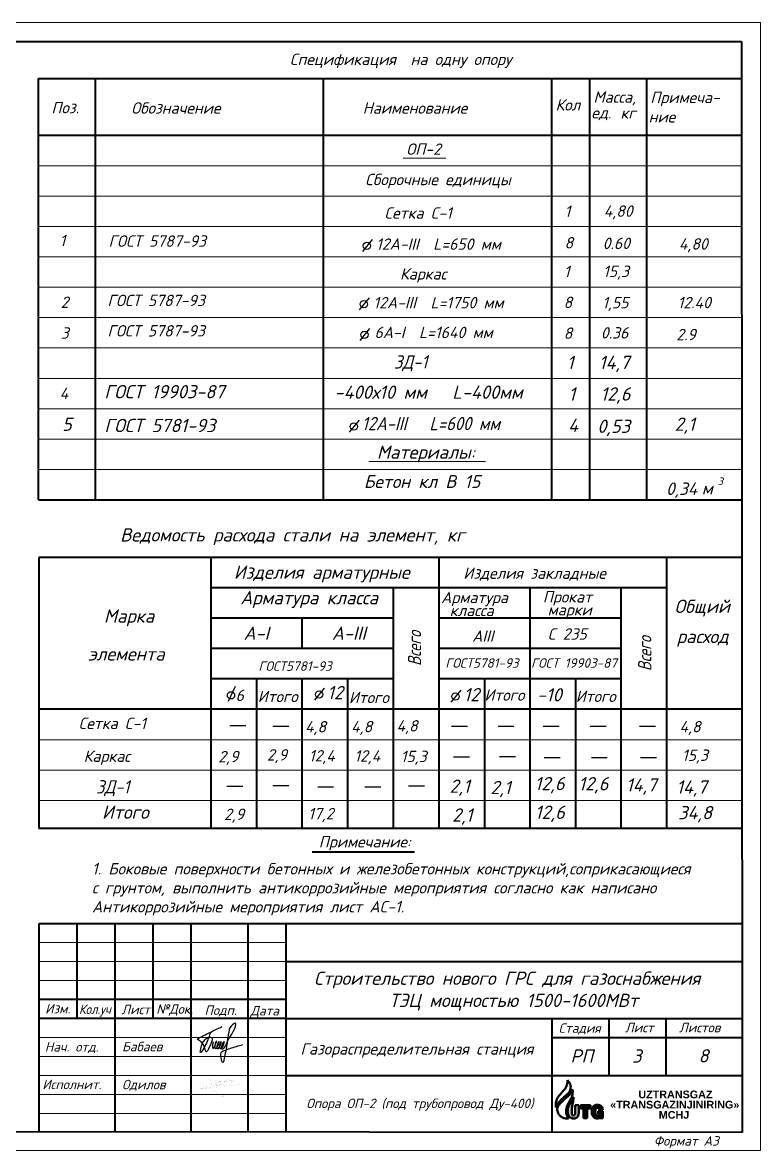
# Model space of a CAD drawing. Extents: x 108150 to 142535, y -18867 to -9422.
# Drawn here: x 136372.6 to 136566.8, y -16062.3 to -15765.3 of the extents above; entities that cross this region are included whole.
import ezdxf

# ---------------------------------------------------------------- set-up
doc = ezdxf.new("R2010")
doc.units = 0
doc.header["$MEASUREMENT"] = 0
doc.layers.add('12321', color=7, linetype='Continuous')
doc.layers.add('PDF2_Text', color=5, linetype='Continuous')
for name, color, linetype, lineweight in [('SNOVNOY', 3, 'Continuous', 70), ('Выносные', 8, 'Continuous', 15), ('надписи', 2, 'Continuous', 15), ('Основные', 4, 'Continuous', 40), ('РАЗМЕРЫ', 8, 'Continuous', 30), ('Рамки', 6, 'Continuous', 40), ('Слой1', 1, 'Continuous', 60), ('Текст', 2, 'Continuous', 15)]:
    doc.layers.add(name, color=color, linetype=linetype, lineweight=lineweight)
doc.styles.add('PDF Arial', font='arial.ttf')
doc.styles.add('ГОСТ', font='isocpeur.ttf', dxfattribs={"oblique": 15, "height": 2.5})
doc.styles.add('ГОСТ09', font='isocpeur.ttf', dxfattribs={"width": 0.9, "oblique": 15, "height": 3.5})
doc.styles.add('ГОСТ2.5', font='isocpeur.ttf', dxfattribs={"oblique": 15, "height": 2.5})
doc.styles.add('ГОСТ3', font='isocpeur.ttf', dxfattribs={"oblique": 15, "height": 3})
doc.styles.add('ГОСТ3.5', font='isocpeur.ttf', dxfattribs={"oblique": 15, "height": 3.5})

msp = doc.modelspace()

# ---------------------------------------------------------------- hatches: boundary and pattern name
at = {"layer": '12321', "lineweight": 50, "ltscale": 2}
h = msp.add_hatch(color=170, dxfattribs=at)
h.dxf.hatch_style = 1
edge = h.paths.add_edge_path()
edge.add_line((136518.9747, -16050.3769), (136518.0425, -16050.3769))
edge.add_line((136518.0425, -16050.3769), (136518.0425, -16052.5387))
edge.add_spline(control_points=[(136518.0425, -16052.5387), (136518.0299, -16052.647), (136518.0102, -16052.8165), (136517.8485, -16053.0235), (136517.641, -16053.0639), (136517.4303, -16053.0778), (136517.2782, -16052.9488), (136517.1878, -16052.7655), (136517.1501, -16052.5462), (136517.1543, -16052.1795), (136517.1374, -16051.7245), (136517.1766, -16051.2214), (136517.2357, -16050.7272), (136517.3586, -16050.2583), (136517.4261, -16049.6685), (136517.5863, -16049.024), (136517.577, -16048.5165), (136517.572, -16048.2462)], knot_values=[0, 0, 0, 0, 0.32175029, 0.50372886, 0.7413174, 0.93122956, 1.11213119, 1.29654799, 1.53988838, 1.77020295, 2.39711599, 2.90378622, 3.28253457, 3.88886889, 4.35336348, 5.06194669, 5.86905617, 5.86905617, 5.86905617, 5.86905617], degree=3, periodic=0)
edge.add_spline(control_points=[(136517.572, -16048.2462), (136517.5625, -16048.2669), (136517.462, -16048.4853), (136517.2223, -16048.9809), (136516.8272, -16049.6994), (136516.435, -16050.4545), (136516.0962, -16051.2044), (136516.0838, -16051.729), (136516.0775, -16051.9977)], knot_values=[0, 0, 0, 0, 0.06833028, 0.72117683, 1.65163806, 2.52459263, 3.28438922, 4.0823675, 4.0823675, 4.0823675, 4.0823675], degree=3, periodic=0)
edge.add_spline(control_points=[(136516.0775, -16051.9977), (136516.0811, -16052.0705), (136516.095, -16052.3481), (136516.1499, -16052.8279), (136516.4096, -16053.4166), (136516.9838, -16053.7898), (136517.6415, -16053.9215), (136518.2888, -16053.7995), (136518.7675, -16053.4168), (136518.9455, -16052.9386), (136518.9668, -16052.6404), (136518.9747, -16052.5302)], knot_values=[0, 0, 0, 0, 0.2184505, 0.83381126, 1.44661398, 2.07318585, 2.80467327, 3.4162574, 3.99187545, 4.55748986, 4.88904194, 4.88904194, 4.88904194, 4.88904194], degree=3, periodic=0)
edge.add_line((136518.9747, -16052.5302), (136518.9747, -16050.3769))
h = msp.add_hatch(color=170, dxfattribs=at)
h.dxf.hatch_style = 1
h.paths.add_polyline_path([(136521.2282, -16051.2786), (136522.0989, -16051.2786), (136522.0989, -16050.3769), (136519.4607, -16050.3769), (136519.4607, -16051.2786), (136520.2795, -16051.2786), (136520.2795, -16053.7741), (136521.2282, -16053.7741)])
h = msp.add_hatch(color=170, dxfattribs=at)
h.dxf.hatch_style = 1
edge = h.paths.add_edge_path()
edge.add_spline(control_points=[(136525.3066, -16051.5604), (136525.3027, -16051.4766), (136525.2946, -16051.302), (136525.217, -16051.0383), (136525.0793, -16050.7937), (136524.9133, -16050.634), (136524.7527, -16050.5205), (136524.6104, -16050.4271), (136524.4129, -16050.3724), (136524.1953, -16050.3139), (136523.8942, -16050.3157), (136523.5158, -16050.2989), (136523.0696, -16050.4591), (136522.7348, -16050.8484), (136522.5207, -16051.2953), (136522.4096, -16051.8804), (136522.391, -16052.4198), (136522.5136, -16052.9074), (136522.7162, -16053.2367), (136522.9547, -16053.6081), (136523.3176, -16053.7966), (136523.631, -16053.8851), (136523.8616, -16053.9126), (136524.0934, -16053.8963), (136524.3039, -16053.8137), (136524.4779, -16053.6997), (136524.5968, -16053.6222), (136524.6454, -16053.5905)], knot_values=[0, 0, 0, 0, 0.25111067, 0.5227896, 0.81665353, 1.0828984, 1.20521301, 1.40771753, 1.58789185, 1.81639069, 2.08087123, 2.48608788, 2.94981708, 3.44112246, 3.985778, 4.42046793, 5.22027539, 5.58514014, 5.90745935, 6.37746939, 6.88525477, 7.08490717, 7.35582828, 7.57743803, 7.77434882, 8.02634128, 8.20040993, 8.20040993, 8.20040993, 8.20040993], degree=3, periodic=0)
edge.add_line((136524.6454, -16053.5905), (136524.6454, -16053.7673))
edge.add_line((136524.6454, -16053.7673), (136525.3527, -16053.7673))
edge.add_line((136525.3527, -16053.7673), (136525.3527, -16051.9652))
edge.add_line((136525.3527, -16051.9652), (136524.0793, -16051.9652))
edge.add_line((136524.0793, -16051.9652), (136524.0793, -16052.6181))
edge.add_line((136524.0793, -16052.6181), (136524.4742, -16052.6181))
edge.add_spline(control_points=[(136524.4742, -16052.6181), (136524.4785, -16052.681), (136524.4869, -16052.8064), (136524.3833, -16052.9665), (136524.2092, -16053.0782), (136523.9968, -16053.0711), (136523.7499, -16053.0775), (136523.5151, -16052.9274), (136523.3945, -16052.6435), (136523.3465, -16052.3241), (136523.3598, -16051.9759), (136523.3596, -16051.6697), (136523.4025, -16051.4088), (136523.5255, -16051.2113), (136523.754, -16051.0885), (136524.0167, -16051.0831), (136524.2549, -16051.1895), (136524.4151, -16051.3614), (136524.4182, -16051.5054), (136524.4195, -16051.5604)], knot_values=[0, 0, 0, 0, 0.18476977, 0.36821541, 0.54027769, 0.78268383, 0.98616211, 1.27703997, 1.54700192, 1.88874392, 2.2406241, 2.58982635, 2.80813824, 3.0254609, 3.2613069, 3.55693344, 3.77661183, 4.03780399, 4.19947695, 4.19947695, 4.19947695, 4.19947695], degree=3, periodic=0)
edge.add_line((136524.4195, -16051.5604), (136525.3066, -16051.5604))

# ---------------------------------------------------------------- linework, layer by layer
at = {"color": 2, "lineweight": 40}
msp.add_line((136448.8059, -15983.6297), (136475.7305, -15983.6297), dxfattribs=at)
at = {"lineweight": 25, "const_width": 0.00781}
msp.add_lwpolyline([(136422.0706, -16043.8736), (136421.9353, -16043.7114), (136421.8272, -16043.6815), (136421.7305, -16043.6547), (136421.5397, -16043.6602), (136421.3055, -16043.6669), (136421.1875, -16043.6703), (136420.8582, -16043.7613), (136420.6612, -16043.8624), (136420.3835, -16044.0049), (136420.3631, -16044.187), (136420.3474, -16044.3266), (136420.379, -16044.4903), (136420.5015, -16044.6127), (136420.6559, -16044.767), (136420.9168, -16044.9), (136421.1457, -16045.182), (136421.4066, -16045.4055), (136421.5254, -16045.5073), (136421.5078, -16045.6397), (136421.4332, -16045.7142), (136421.3534, -16045.7195), (136421.1404, -16045.8046), (136420.8955, -16045.8525), (136420.6762, -16045.8954), (136420.4269, -16045.9749), (136420.1235, -16046.0228), (136419.794, -16046.0748), (136419.4473, -16046.06), (136419.2185, -16046.0503), (136419.2769, -16045.9696), (136419.804, -16045.7674), (136420.3068, -16045.5745), (136420.6452, -16045.48), (136421.0551, -16045.3656), (136421.3587, -16045.2459), (136421.6687, -16045.1236), (136421.8965, -16045.0437), (136422.0224, -16044.9995), (136422.1733, -16044.8787), (136422.2851, -16044.8415), (136422.381, -16044.7617), (136422.4289, -16044.6712), (136422.4967, -16044.5431), (136422.4434, -16044.5149), (136422.4129, -16044.5648), (136422.3682, -16044.638), (136422.3229, -16044.712), (136422.2662, -16044.8048), (136422.1733, -16044.8787), (136422.1414, -16045.0064), (136422.0722, -16045.1075), (136421.9922, -16045.2243), (136421.9603, -16045.3576), (136421.9657, -16045.4854), (136422.0061, -16045.5404), (136422.0462, -16045.5604), (136422.1464, -16045.5771), (136422.252, -16045.5947), (136422.3435, -16045.5805), (136422.4308, -16045.5669), (136422.5439, -16045.5237), (136422.6129, -16045.4974), (136422.6937, -16045.4666), (136422.908, -16045.3334), (136423.0516, -16045.27), (136423.1285, -16045.2132), (136423.2058, -16045.1561), (136423.2713, -16045.1077), (136423.3282, -16045.0657), (136423.4258, -16044.9695), (136423.5082, -16044.8882), (136423.6128, -16044.8193), (136423.6997, -16044.6524), (136423.7299, -16044.5942), (136423.7085, -16044.5778), (136423.6769, -16044.5738), (136423.6337, -16044.5684), (136423.5638, -16044.5817), (136423.506, -16044.6014), (136423.4147, -16044.6325), (136423.2805, -16044.6783), (136423.2285, -16044.7223), (136423.1536, -16044.767), (136423.08, -16044.8288), (136423.0181, -16044.8807), (136422.9327, -16044.9523), (136422.8998, -16045.043), (136422.8378, -16045.1516), (136422.8109, -16045.2625), (136422.8143, -16045.3431), (136422.8748, -16045.4271), (136422.9668, -16045.4382), (136423.1355, -16045.4234), (136423.2452, -16045.4002), (136423.3727, -16045.3733), (136423.5363, -16045.3012), (136423.6546, -16045.249), (136423.7475, -16045.208), (136424.098, -16045.0164), (136424.4318, -16044.8031), (136424.5422, -16044.6991), (136424.7192, -16044.5262), (136424.8429, -16044.4053), (136424.9611, -16044.2573), (136424.9475, -16044.2132), (136424.9, -16044.1962), (136424.8185, -16044.1962), (136424.7506, -16044.2165), (136424.5853, -16044.2661), (136424.4383, -16044.3455), (136424.2834, -16044.4291), (136424.1736, -16044.5151), (136424.0254, -16044.6311), (136423.8918, -16044.7865), (136423.7798, -16044.9867), (136423.7677, -16045.0653), (136423.7634, -16045.0935), (136423.789, -16045.1441), (136423.8217, -16045.1674), (136423.8637, -16045.1975), (136423.985, -16045.1867), (136424.121, -16045.1745), (136424.5217, -16045.093), (136424.9136, -16044.9525), (136425.3438, -16044.7652), (136426.1394, -16044.2573), (136426.6769, -16043.8727), (136426.7497, -16043.7934), (136426.8033, -16043.6692), (136426.8055, -16043.5835), (136426.769, -16043.5535), (136426.7154, -16043.5428), (136426.6426, -16043.5578), (136426.5268, -16043.5942), (136426.4153, -16043.6477), (136425.7122, -16044.1598), (136425.2771, -16044.5904), (136425.1925, -16044.7235), (136425.1736, -16044.7882), (136425.1656, -16044.8428), (136425.1496, -16044.9524), (136425.1602, -16045.0552), (136425.1966, -16045.1024), (136425.3113, -16045.1469), (136425.4381, -16045.1617), (136425.6821, -16045.1536), (136425.917, -16045.117), (136426.1275, -16045.0586), (136426.2657, -16045.0203), (136426.7288, -16044.7992), (136426.9927, -16044.6049), (136427.2809, -16044.3134), (136427.4232, -16044.0392), (136427.5066, -16043.7721), (136427.5031, -16043.5465), (136427.4614, -16043.4077), (136427.3933, -16043.3009), (136427.3083, -16043.2683), (136427.1686, -16043.2146), (136426.9772, -16043.2008), (136426.8073, -16043.2334), (136426.67, -16043.2726), (136426.6178, -16043.3183), (136426.5241, -16043.3684), (136426.4479, -16043.4359), (136426.3612, -16043.5126), (136426.3324, -16043.5709), (136426.3134, -16043.6093), (136426.3368, -16043.6667), (136426.3956, -16043.695), (136426.4588, -16043.7254), (136426.4947, -16043.7427), (136426.7005, -16043.8191), (136426.8857, -16043.8626), (136427.121, -16043.8735), (136427.4128, -16043.887), (136427.7309, -16043.8626), (136427.9198, -16043.8481), (136428.2123, -16043.7951), (136428.5877, -16043.7147), (136428.8524, -16043.6312), (136428.9535, -16043.565), (136429.0633, -16043.4931), (136429.0928, -16043.3805), (136429.0475, -16043.2761), (136428.9569, -16043.189), (136428.8524, -16043.1507), (136428.7758, -16043.0637), (136428.7377, -16043.0383), (136428.7007, -16043.0479), (136428.6513, -16043.0712), (136428.5937, -16043.1178), (136428.5334, -16043.1795), (136428.4961, -16043.2176), (136428.4487, -16043.2661), (136428.2211, -16043.497), (136428.1124, -16043.6371), (136428.0131, -16043.7651), (136427.8777, -16043.9397), (136427.6549, -16044.2271), (136427.0151, -16045.1192), (136426.5552, -16045.8078), (136426.2362, -16046.4), (136425.9344, -16046.9973), (136425.6214, -16047.6167), (136425.2698, -16048.3125), (136425.2345, -16048.348), (136425.2054, -16048.3895), (136425.1667, -16048.4034), (136425.1265, -16048.4006), (136425.1016, -16048.337), (136425.0532, -16048.2456), (136424.9986, -16048.1429), (136424.9216, -16048.0284), (136424.7347, -16047.7959), (136423.9307, -16047.1021), (136423.0829, -16046.5974), (136422.0744, -16046.1432), (136421.3315, -16045.9366), (136420.9693, -16045.8656), (136420.117, -16045.926), (136419.7258, -16045.9537), (136419.4984, -16045.9698), (136419.5417, -16045.9118), (136419.7832, -16045.9047), (136421.7825, -16045.8159), (136422.9189, -16045.7663), (136424.7916, -16045.635), (136425.9007, -16045.5252), (136426.4457, -16045.4713), (136427.4734, -16045.3216), (136428.8224, -16045.0708), (136429.3443, -16044.9422), (136429.6838, -16044.8493), (136429.8804, -16044.76), (136429.9603, -16044.6788), (136429.973, -16044.6183), (136429.9645, -16044.5649), (136429.9364, -16044.5199), (136429.8787, -16044.4707), (136429.7901, -16044.4327), (136429.6438, -16044.4032), (136429.5177, -16044.3778), (136427.9308, -16044.1618), (136426.7285, -16044.0788), (136425.2961, -16044.0355), (136424.162, -16044.0642), (136423.1691, -16044.1541), (136422.5252, -16044.2476), (136421.8116, -16044.3989), (136421.5415, -16044.4561), (136421.344, -16044.5463), (136421.1428, -16044.6653), (136421.0993, -16044.7186), (136421.0771, -16044.7692), (136421.0655, -16044.8287), (136421.0513, -16044.9019), (136421.0584, -16044.9397), (136421.0657, -16044.9783), (136421.1585, -16045.1234), (136421.2539, -16045.1893), (136421.3811, -16045.2165), (136421.6627, -16045.2574), (136421.8059, -16045.2528), (136422.2375, -16045.2391), (136422.5146, -16045.2029), (136424.3896, -16044.9531)], dxfattribs=at)
at = {"layer": '12321', "color": 170, "lineweight": 50, "ltscale": 2}
for p, q in [((136518.0425, -16050.3769), (136518.9747, -16050.3769)), ((136518.0425, -16050.3769), (136518.0425, -16052.5387)), ((136518.9747, -16050.3769), (136518.9747, -16052.5302)), ((136519.4607, -16050.3769), (136522.0989, -16050.3769)), ((136519.4607, -16050.3769), (136519.4607, -16051.2786)), ((136520.2795, -16051.2786), (136519.4607, -16051.2786)), ((136520.2795, -16053.7741), (136520.2795, -16051.2786)), ((136522.0989, -16051.2786), (136521.2282, -16051.2786)), ((136521.2282, -16051.2786), (136521.2282, -16053.7741)), ((136522.0989, -16050.3769), (136522.0989, -16051.2786)), ((136524.0793, -16051.9652), (136525.3527, -16051.9652)), ((136524.0793, -16051.9652), (136524.0793, -16052.6181)), ((136524.0793, -16052.6181), (136524.4742, -16052.6181)), ((136525.3066, -16051.5604), (136524.4195, -16051.5604)), ((136525.3527, -16051.9652), (136525.3527, -16053.7673)), ((136521.2282, -16053.7741), (136520.2795, -16053.7741)), ((136524.6454, -16053.7673), (136524.6454, -16053.5905)), ((136525.3527, -16053.7673), (136524.6454, -16053.7673))]:
    msp.add_line(p, q, dxfattribs=at)
at = {"layer": '12321', "color": 150, "lineweight": 50, "ltscale": 2}
for points in [[(136513.0015, -16051.0225), (136512.9373, -16050.287), (136513.056, -16049.4498), (136513.2011, -16048.8367), (136513.6628, -16048.1116), (136514.4811, -16047.1009), (136515.0353, -16046.4607), (136515.3782, -16046.0322), (136515.6091, -16045.6895), (136515.8964, -16045.0542), (136515.9747, -16044.7493), (136516.0318, -16044.3084), (136516.0366, -16043.9739), (136516.0231, -16043.7946)], [(136513.0015, -16051.0225), (136513.1667, -16050.4074), (136513.4765, -16049.9203), (136514.0052, -16049.3093), (136514.8267, -16048.5145), (136515.3749, -16048.026), (136515.9562, -16047.5176), (136516.4643, -16046.9285), (136516.7293, -16046.3546), (136516.8432, -16045.9782), (136516.865, -16045.2197), (136516.6831, -16044.6722), (136516.41, -16044.2135), (136516.1559, -16043.9502), (136516.0231, -16043.7946)]]:
    msp.add_spline(points, degree=3, dxfattribs=at)
at = {"layer": '12321', "color": 82, "lineweight": 50, "ltscale": 2, "true_color": 0x41c20a}
for points in [[(136516.3079, -16053.8636), (136515.4701, -16053.8668), (136514.7294, -16053.6311), (136514.1428, -16053.2304), (136513.675, -16052.639), (136513.5797, -16052.4614), (136513.3813, -16051.8786), (136513.357, -16051.2917), (136513.4809, -16050.8375), (136513.9626, -16050.077), (136514.6774, -16049.3786), (136515.607, -16048.5187), (136516.4041, -16047.8324), (136516.7384, -16047.4458), (136517.1241, -16046.8449), (136517.2318, -16046.5314), (136517.2939, -16046.2404)], [(136516.3079, -16053.8636), (136515.8384, -16053.0766), (136515.6928, -16052.4618), (136515.7257, -16051.5161), (136515.8843, -16050.7821), (136516.0965, -16050.1804), (136516.625, -16049.2468), (136516.9101, -16048.7112), (136517.2194, -16048.0559), (136517.3181, -16047.6813), (136517.3771, -16047.2231), (136517.4005, -16046.8278), (136517.3736, -16046.5094), (136517.2939, -16046.2404)]]:
    msp.add_spline(points, degree=3, dxfattribs=at)
at = {"layer": '12321', "color": 170, "lineweight": 50, "ltscale": 2}
for points in [[(136516.0775, -16051.9977), (136516.1503, -16051.2031), (136516.424, -16050.4943), (136516.8217, -16049.7172), (136517.2584, -16048.8956), (136517.5434, -16048.3082), (136517.572, -16048.2462)], [(136518.0425, -16052.5387), (136517.9679, -16052.8517), (136517.851, -16052.9912), (136517.624, -16053.0613), (136517.4342, -16053.0532), (136517.2904, -16052.9435), (136517.2038, -16052.7807), (136517.157, -16052.5419), (136517.1518, -16052.3116), (136517.1492, -16051.6847), (136517.1839, -16051.1792), (136517.2332, -16050.8037), (136517.3545, -16050.2096), (136517.4247, -16049.7505), (136517.5495, -16049.053), (136517.572, -16048.2462)], [(136518.9747, -16052.5302), (136518.9392, -16052.8598), (136518.726, -16053.3838), (136518.2807, -16053.7485), (136517.6829, -16053.8776), (136516.9655, -16053.7345), (136516.4535, -16053.3734), (136516.1814, -16052.8243), (136516.0896, -16052.2158), (136516.0775, -16051.9977)], [(136525.3066, -16051.5604), (136525.2853, -16051.3102), (136525.2099, -16051.0492), (136525.0627, -16050.7948), (136524.8731, -16050.608), (136524.774, -16050.5362), (136524.5997, -16050.4332), (136524.4285, -16050.3769), (136524.2057, -16050.3264), (136523.9415, -16050.3136), (136523.5364, -16050.3248), (136523.1023, -16050.4878), (136522.7648, -16050.8449), (136522.5299, -16051.3362), (136522.4402, -16051.7616), (136522.4376, -16052.5614), (136522.535, -16052.913), (136522.6914, -16053.1948), (136522.976, -16053.5689), (136523.417, -16053.8205), (136523.6093, -16053.8744), (136523.8785, -16053.9051), (136524.0991, -16053.884), (136524.2836, -16053.8153), (136524.4996, -16053.6856), (136524.6454, -16053.5905)], [(136524.4195, -16051.5604), (136524.4009, -16051.3998), (136524.2364, -16051.1969), (136524.036, -16051.107), (136523.7404, -16051.1147), (136523.5348, -16051.2303), (136523.4166, -16051.4126), (136523.3714, -16051.6262), (136523.3575, -16051.9751), (136523.3575, -16052.327), (136523.4141, -16052.6641), (136523.5348, -16052.9055), (136523.7815, -16053.0596), (136523.9846, -16053.0734), (136524.2259, -16053.0509), (136524.3717, -16052.9595), (136524.467, -16052.8028), (136524.4742, -16052.6181)]]:
    msp.add_spline(points, degree=3, dxfattribs=at)
at = {"layer": 'Выносные'}
for p, q in [((136146.8029, -15765.2957), (136566.8029, -15765.2957)), ((136566.8029, -15765.2957), (136566.8029, -16062.2957)), ((136376.8089, -15802.9892), (136561.8089, -15802.9892)), ((136376.8089, -15810.9892), (136561.8089, -15810.9892)), ((136376.8089, -15818.9892), (136561.8089, -15818.9892)), ((136376.8089, -15826.9892), (136561.8089, -15826.9892)), ((136376.8089, -15834.9892), (136561.8089, -15834.9892)), ((136376.8089, -15842.9892), (136561.8089, -15842.9892)), ((136376.8089, -15850.9892), (136561.8089, -15850.9892)), ((136376.8089, -15858.9892), (136561.8089, -15858.9892)), ((136376.8089, -15858.9892), (136561.8089, -15858.9892)), ((136376.8089, -15866.9892), (136561.8089, -15866.9892)), ((136376.8089, -15874.9892), (136561.8089, -15874.9892)), ((136376.8089, -15874.9892), (136561.8089, -15874.9892)), ((136376.8089, -15882.9892), (136561.8089, -15882.9892)), ((136376.9511, -15954.1337), (136561.9511, -15954.1337)), ((136376.9511, -15962.1337), (136561.9511, -15962.1337)), ((136376.9511, -15970.1337), (136561.9511, -15970.1337)), ((136442.0028, -16007.536), (136377.0028, -16007.536)), ((136442.0028, -16012.536), (136377.0028, -16012.536)), ((136442.0028, -16012.536), (136441.9814, -16012.536)), ((136442.0028, -16012.536), (136441.9814, -16012.536)), ((136442.0028, -16017.536), (136377.0028, -16017.536)), ((136442.0028, -16017.536), (136377.0028, -16017.536)), ((136442.0028, -16032.536), (136377.0028, -16032.536)), ((136442.0028, -16037.536), (136377.0028, -16037.536)), ((136442.0028, -16042.536), (136377.0028, -16042.536)), ((136442.0028, -16047.536), (136377.0028, -16047.536)), ((136442.0028, -16052.536), (136377.0028, -16052.536)), ((136146.8029, -16062.2957), (136566.8029, -16062.2957))]:
    msp.add_line(p, q, dxfattribs=at)
at = {"layer": 'надписи', "color": 2, "lineweight": 30}
msp.add_line((136428.5653, -15940.1398), (136426.7069, -15944.1106), dxfattribs=at)
at = {"layer": 'Основные'}
for p, q in [((136166.8029, -15770.2957), (136561.8029, -15770.2957)), ((136561.8029, -15770.2957), (136561.9814, -16057.5397)), ((136376.8089, -15779.9892), (136561.8089, -15779.9892)), ((136376.8089, -15890.9892), (136376.8089, -15779.9892)), ((136391.8089, -15890.9892), (136391.8089, -15779.9892)), ((136451.8089, -15890.9892), (136451.8089, -15779.9892)), ((136511.8089, -15779.9892), (136511.8089, -15890.9892)), ((136521.8089, -15779.9892), (136521.8089, -15890.9892)), ((136536.8089, -15779.9892), (136536.8089, -15890.9892)), ((136376.8089, -15794.9892), (136561.8089, -15794.9892)), ((136376.8089, -15890.9892), (136561.8089, -15890.9892)), ((136376.9511, -15906.1337), (136376.9511, -15977.5405)), ((136470.161, -15914.1337), (136422.161, -15914.1337)), ((136470.161, -15922.1337), (136422.161, -15922.1337)), ((136470.161, -15930.1337), (136422.161, -15930.1337)), ((136470.161, -15938.1337), (136422.161, -15938.1337)), ((136478.1967, -15946.1337), (136376.9511, -15946.1337)), ((136561.6661, -15977.5405), (136376.9511, -15977.5405)), ((136376.9814, -16002.5397), (136561.9814, -16002.5397)), ((136376.9814, -16057.5397), (136376.9814, -16002.5397)), ((136387.0028, -16027.536), (136387.0028, -16002.5397)), ((136396.9814, -16057.5397), (136396.9814, -16002.5397)), ((136407.0028, -16027.536), (136407.0028, -16002.5397)), ((136416.9814, -16057.5397), (136416.9814, -16002.5397)), ((136431.9814, -16057.5397), (136431.9814, -16002.5397)), ((136441.9814, -16057.5397), (136441.9814, -16002.5397)), ((136561.9814, -16002.5397), (136561.9814, -16057.5397)), ((136441.9814, -16012.5397), (136561.9814, -16012.5397)), ((136442.0028, -16022.536), (136377.0028, -16022.536)), ((136442.0028, -16027.536), (136377.0028, -16027.536)), ((136441.9814, -16027.5397), (136561.9814, -16027.5397)), ((136511.9814, -16057.5397), (136511.9814, -16027.5397)), ((136526.9814, -16042.5397), (136526.9814, -16027.5397)), ((136541.9814, -16042.5397), (136541.9814, -16027.5397)), ((136511.9686, -16032.5397), (136561.9686, -16032.5397)), ((136441.9814, -16042.5397), (136561.9814, -16042.5397)), ((136561.9814, -16057.5397), (136166.8029, -16057.2957))]:
    msp.add_line(p, q, dxfattribs=at)
at = {"layer": 'Основные', "color": 4}
for p, q in [((136446.161, -15922.1337), (136446.161, -15930.1337)), ((136446.161, -15938.1337), (136446.161, -15977.5405))]:
    msp.add_line(p, q, dxfattribs=at)
at = {"layer": 'РАЗМЕРЫ', "color": 2}
for p, q in [((136462.155, -15825.5567), (136464.7201, -15822.4045)), ((136461.3364, -15840.9416), (136463.9015, -15837.7895)), ((136461.4859, -15849.0104), (136464.051, -15845.8583)), ((136458.7048, -15873.1524), (136461.2699, -15870.0002)), ((136449.5621, -15943.7057), (136452.1272, -15940.5536)), ((136485.4501, -15944.2574), (136488.0152, -15941.1053))]:
    msp.add_line(p, q, dxfattribs=at)
at = {"layer": 'РАЗМЕРЫ', "color": 2, "lineweight": 30}
for p, q in [((136427.2041, -15950.4296), (136431.3998, -15950.4296)), ((136438.4776, -15950.6053), (136442.6732, -15950.6053)), ((136485.5502, -15950.5815), (136489.7459, -15950.5815)), ((136497.7473, -15950.5815), (136501.9429, -15950.5815)), ((136509.628, -15950.5815), (136513.8237, -15950.5815)), ((136522.0215, -15950.5815), (136526.2171, -15950.5815)), ((136534.9868, -15950.5815), (136539.1824, -15950.5815)), ((136486.0309, -15958.6709), (136490.2266, -15958.6709)), ((136498.1349, -15958.5244), (136502.3306, -15958.5244)), ((136509.9231, -15958.8178), (136514.1187, -15958.8178)), ((136522.3165, -15958.8178), (136526.5122, -15958.8178)), ((136535.2818, -15958.8178), (136539.4775, -15958.8178)), ((136426.4028, -15966.3789), (136430.5985, -15966.3789)), ((136438.5068, -15966.2324), (136442.7025, -15966.2324)), ((136450.295, -15966.5259), (136454.4906, -15966.5259)), ((136462.6884, -15966.5259), (136466.8841, -15966.5259)), ((136474.2067, -15966.3041), (136478.4024, -15966.3041))]:
    msp.add_line(p, q, dxfattribs=at)
at = {"layer": 'РАЗМЕРЫ', "color": 2}
for centre in [(136463.2556, -15824.0795), (136462.437, -15839.4644), (136462.5865, -15847.5332), (136459.8054, -15871.6752), (136427.4813, -15942.4559), (136450.6627, -15942.2285), (136486.5507, -15942.7802)]:
    msp.add_circle(centre, 0.9593, dxfattribs=at)
at = {"layer": 'Рамки', "color": 4}
for p, q in [((136561.8873, -15906.1337), (136376.9511, -15906.1337)), ((136422.161, -15906.1337), (136422.161, -15977.5405)), ((136482.161, -15906.1337), (136482.161, -15977.5405)), ((136542.161, -15977.5405), (136542.161, -15906.1337)), ((136542.161, -15914.1337), (136470.161, -15914.1337)), ((136470.161, -15914.1337), (136470.161, -15977.5405)), ((136506.161, -15914.1337), (136506.161, -15977.5405)), ((136530.161, -15977.5405), (136530.161, -15914.1337)), ((136530.161, -15922.1337), (136482.161, -15922.1337)), ((136530.161, -15930.1337), (136482.161, -15930.1337)), ((136434.161, -15938.1337), (136434.161, -15977.5405)), ((136458.161, -15938.1337), (136458.161, -15977.5405)), ((136530.161, -15938.1337), (136482.161, -15938.1337)), ((136494.161, -15938.1337), (136494.161, -15977.5405)), ((136518.161, -15938.1337), (136518.161, -15977.5405)), ((136561.9947, -15946.1337), (136470.161, -15946.1337))]:
    msp.add_line(p, q, dxfattribs=at)
at = {"layer": 'Слой1', "color": 5, "lineweight": 30, "ltscale": 2}
for points in [[(136422.8324, -16033.7237), (136422.5781, -16034.6681), (136422.695, -16035.443), (136423.3225, -16034.5591), (136423.6684, -16033.5784), (136423.5104, -16033.7346), (136423.2832, -16034.3755), (136423.2171, -16035.2406), (136423.2864, -16035.4062), (136423.4761, -16035.4337), (136423.9864, -16034.8612), (136424.2826, -16034.0021), (136424.2892, -16033.5922), (136424.2181, -16033.6615), (136423.9917, -16034.1345), (136423.7943, -16034.7194), (136423.8873, -16035.4651), (136424.0794, -16035.4935), (136424.4455, -16035.1327), (136424.6925, -16034.6145), (136424.8742, -16033.9593), (136424.8376, -16033.5855), (136424.6955, -16033.8028), (136424.5584, -16034.1669), (136424.4412, -16034.9057), (136424.7576, -16035.5099), (136425.2446, -16035.1334), (136425.5403, -16034.6151), (136425.714, -16033.8967), (136425.7084, -16033.5862), (136425.4, -16033.8807), (136425.1912, -16034.325), (136424.9593, -16035.0917), (136425.0908, -16035.5241), (136425.5347, -16035.4408), (136425.973, -16034.9562), (136426.2918, -16034.2431), (136426.6975, -16033.2965), (136428.0819, -16031.0061), (136428.6597, -16028.8197), (136427.2102, -16030.0464), (136426.9448, -16030.9979), (136426.7782, -16031.843), (136426.5782, -16033.0066), (136426.3965, -16034.3429), (136425.9844, -16036.6905), (136425.602, -16038.4945)], [(136419.1891, -16032.5975), (136421.1608, -16031.6058), (136423.4861, -16030.4659), (136425.0836, -16029.6989)], [(136425.602, -16038.4945), (136425.3546, -16039.1677), (136424.8642, -16037.8365), (136425.1616, -16036.2466), (136425.7254, -16035.9988), (136427.2227, -16035.431), (136430.6059, -16034.4388)]]:
    msp.add_spline(points, degree=3, dxfattribs=at)
msp.add_open_spline([(136422.1524, -16031.0988), (136421.6265, -16032.2067), (136421.6311, -16033.3169), (136419.1357, -16037.3735), (136419.6149, -16035.18), (136419.8649, -16034.0154), (136420.7046, -16032.954), (136421.9435, -16032.2547), (136422.7187, -16032.7032), (136422.3396, -16033.7044), (136421.9793, -16034.6709), (136421.5498, -16035.6117), (136420.9114, -16036.7647), (136420.5121, -16034.8424), (136419.6083, -16033.3133), (136418.2845, -16033.0547), (136419.1891, -16032.5975)], degree=3, knots=[0, 0, 0, 0, 2.93063033, 5.60937799, 6.43355211, 8.13489406, 9.39731787, 10.34854491, 11.61476267, 12.68778862, 13.85675588, 14.91928428, 15.73101515, 16.55411396, 18.06169832, 18.89184522, 18.89184522, 18.89184522, 18.89184522], dxfattribs=at)
at = {"layer": 'Текст'}
for p, q in [((136472.769, -15800.9842), (136484.0059, -15800.9842)), ((136463.7795, -15880.8762), (136494.4504, -15880.8762))]:
    msp.add_line(p, q, dxfattribs=at)

# ---------------------------------------------------------------- texts
at = {"layer": 'PDF2_Text', "char_height": 2.027069, "attachment_point": 7, "style": 'PDF Arial'}
for s, insert in [('{\\fArial|b1|i0|c204|p34;UZTRANSGAZ}', (136534.6813, -16048.5877)), ('{\\fArial|b1|i0|c204|p34;«TRANSGAZINJINIRING»}', (136527.266, -16051.2771)), ('{\\fArial|b1|i0|c204|p34;MCHJ}', (136540.0482, -16053.9665))]:
    msp.add_mtext(s, dxfattribs=dict(at, insert=insert))
at = {"layer": 'SNOVNOY', "color": 3, "insert": (136449.2369, -16015.196), "char_height": 3.5, "width": 108.046652, "attachment_point": 1}
msp.add_mtext('\\pi0.10079;{\\fISOCPEUR|b0|i1|c204|p34;Строительство нового ГРС для газоснабжения \\P\\pi19.88905;ТЭЦ мощностью 1500-1600МВт}', dxfattribs=at)
at = {"layer": 'Выносные', "color": 2, "insert": (136445.7544, -16034.0622), "char_height": 3, "width": 184.427181, "attachment_point": 1, "style": 'ГОСТ'}
msp.add_mtext('Газораспределительная станция {\\fTimes New Roman|b1|i0|c204|p18;\\Q0; }', dxfattribs=at)
at = {"layer": 'надписи', "color": 2, "lineweight": 30, "oblique": 15}
for s, height, style, p in [('Изделия арматурные', 3.5, 'ГОСТ', (136428.2304, -15911.7799)), ('Изделия закладные', 3, 'ГОСТ3', (136488.6146, -15911.7799)), ('Арматура класса', 3.5, 'ГОСТ', (136429.9288, -15918.4947)), ('Арматура', 3, 'ГОСТ3', (136482.7657, -15918.1818)), ('Прокат', 3, 'ГОСТ3', (136509.538, -15918.0095)), ('Общий', 3.5, 'ГОСТ', (136544.1936, -15920.7669)), ('Марка ', 3.5, 'ГОСТ', (136394.0341, -15923.3169)), ('класса', 3, 'ГОСТ3', (136485.028, -15921.5985)), ('марки', 3, 'ГОСТ3', (136510.7948, -15921.4261)), ('А-I', 3.5, 'ГОСТ', (136430.7951, -15927.8462)), ('А-III', 3.5, 'ГОСТ', (136454.0268, -15927.8462)), ('С 235', 3, 'ГОСТ3', (136510.8482, -15927.8022)), ('АIII', 3, 'ГОСТ3', (136490.9327, -15928.3568)), ('расход', 3.5, 'ГОСТ', (136544.7854, -15928.7114)), (' элемента', 3.5, 'ГОСТ', (136387.6157, -15933.2874)), ('ГОСТ5781-93', 2.5, 'ГОСТ2.5', (136434.7068, -15936.0065)), ('ГОСТ5781-93', 2.5, 'ГОСТ2.5', (136483.879, -15935.1977)), ('ГОСТ 19903-87', 2.5, 'ГОСТ2.5', (136506.4409, -15935.1977)), ('  12', 3.5, 'ГОСТ', (136448.3584, -15943.4795)), ('6', 3, 'ГОСТ3', (136428.6985, -15943.9451)), ('Итого', 3, 'ГОСТ3', (136434.5153, -15944.2388)), ('Итого', 3, 'ГОСТ3', (136458.4955, -15944.5061)), ('  12', 3.5, 'ГОСТ', (136484.2464, -15944.0312)), ('Итого', 3, 'ГОСТ3', (136494.161, -15943.8705)), ('Итого', 3, 'ГОСТ3', (136518.1976, -15944.2087)), ('Сетка С-1 ', 3, 'ГОСТ3', (136387.403, -15951.3311)), ('4,8', 3, 'ГОСТ3', (136446.9684, -15952.2211)), ('4,8', 3, 'ГОСТ3', (136459.109, -15952.1846)), ('4,8', 3, 'ГОСТ3', (136471.0574, -15951.9904)), ('4,8', 3, 'ГОСТ3', (136545.528, -15952.1906)), ('15,3', 3, 'ГОСТ3', (136472.1488, -15960.0509)), ('15,3', 3, 'ГОСТ3', (136546.166, -15959.7204))]:
    msp.add_text(s, height=height, dxfattribs=dict(at, style=style)).set_placement(p)
at = {"layer": 'надписи', "color": 2, "lineweight": 30, "style": 'ГОСТ', "oblique": 15, "width": 0.8}
for p in [(136477.5258, -15934.7138), (136538.1315, -15936.0919)]:
    msp.add_text('Всего', height=3.5, rotation=90, dxfattribs=at).set_placement(p)
at = {"layer": 'надписи', "color": 2, "style": 'ГОСТ3', "oblique": 15}
msp.add_text('Примечание:  ', height=3, dxfattribs=at).set_placement((136450.5738, -15982.5023))
at = {"layer": 'Текст', "oblique": 15}
for s, height, style, p in [('Спецификация  на одну опору', 3, 'ГОСТ3', (136442.9813, -15776.476)), ('Кол', 3, 'ГОСТ3', (136512.8799, -15788.4748)), ('Масса,', 3, 'ГОСТ3', (136522.8573, -15786.4085)), ('Примеча-', 3, 'ГОСТ3', (136537.8143, -15786.5066)), ('Поз.', 3, 'ГОСТ3', (136380.2265, -15789.1919)), ('Обозначение', 3, 'ГОСТ3', (136401.2458, -15789.2934)), ('Наименование', 3, 'ГОСТ3', (136462.1372, -15789.2934)), ('ед.', 3, 'ГОСТ3', (136522.3208, -15790.5371)), ('кг', 3, 'ГОСТ3', (136529.9783, -15790.5905)), ('ние', 3, 'ГОСТ3', (136537.3918, -15791.6147)), ('ОП-2', 3, 'ГОСТ3', (136473.6166, -15800.126)), ('Сборочные единицы', 3, 'ГОСТ3', (136462.8055, -15808.126)), ('Сетка С-1', 3, 'ГОСТ3', (136467.8851, -15816.9357)), ('1', 3, 'ГОСТ3', (136515.282, -15816.4771)), ('4,80', 3, 'ГОСТ3', (136525.5735, -15816.44)), ('1', 3, 'ГОСТ3', (136382.3982, -15824.1845)), ('ГОСТ 5787-93', 3, 'ГОСТ3', (136395.2624, -15824.3356)), ('12А-III  L=650 мм', 3, 'ГОСТ3', (136465.6583, -15825.1331)), ('8', 3, 'ГОСТ3', (136515.2549, -15824.7785)), ('0.60', 3, 'ГОСТ3', (136525.296, -15824.936)), ('4,80', 3, 'ГОСТ3', (136545.3513, -15825.092)), ('Каркас', 3, 'ГОСТ3', (136471.9501, -15832.9718)), ('1', 3, 'ГОСТ3', (136515.1033, -15832.3396)), ('15,3', 3, 'ГОСТ3', (136525.3948, -15832.3024)), ('2', 3, 'ГОСТ3', (136382.6858, -15840.4291)), ('ГОСТ 5787-93', 3, 'ГОСТ3', (136394.9607, -15839.9682)), ('12А-III  L=1750 мм', 3, 'ГОСТ3', (136464.9568, -15840.5551)), ('8', 3, 'ГОСТ3', (136515.0007, -15840.4793)), ('1,55', 3, 'ГОСТ3', (136525.1848, -15840.5473)), ('12.40', 3, 'ГОСТ3', (136545.0246, -15840.5313)), ('3', 3, 'ГОСТ3', (136382.6858, -15848.5479)), ('ГОСТ 5787-93', 3, 'ГОСТ3', (136394.9607, -15847.9682)), ('6A-I  L=1640 мм', 3, 'ГОСТ3', (136465.2491, -15848.3944)), ('8', 3, 'ГОСТ3', (136515.0367, -15848.5906)), ('0.36', 3, 'ГОСТ3', (136524.8178, -15848.5057)), ('2.9', 3, 'ГОСТ3', (136544.6557, -15848.9511)), ('1', 3.5, 'ГОСТ', (136515.8893, -15856.5367)), ('14,7', 3.5, 'ГОСТ', (136524.3047, -15856.5367)), ('4', 3, 'ГОСТ3', (136382.4226, -15864.4078)), ('ГОСТ 19903-87', 3.5, 'ГОСТ3.5', (136394.1496, -15864.2432)), ('-400х10 мм   L-400мм', 3.5, 'ГОСТ3.5', (136454.7196, -15864.3731)), ('1', 3.5, 'ГОСТ', (136516.3098, -15864.8507)), ('12,6', 3.5, 'ГОСТ', (136524.7252, -15864.8507)), ('5', 3.5, 'ГОСТ', (136383.0426, -15872.8213)), ('ГОСТ 5781-93', 3.5, 'ГОСТ3.5', (136394.1496, -15873.1522)), ('4', 3.5, 'ГОСТ', (136516.2098, -15873.098)), ('0,53', 3.5, 'ГОСТ', (136523.882, -15873.3531)), ('2,1', 3.5, 'ГОСТ', (136544.2231, -15872.7995)), ('Материалы:', 3.5, 'ГОСТ', (136465.8606, -15880.1635)), ('Бетон кл В 15', 3.4, 'ГОСТ', (136462.4385, -15887.8582)), ('0,34', 3.3, 'ГОСТ', (136541.9806, -15889.7075)), ('3', 2, 'ГОСТ', (136555.5595, -15887.0852)), ('м', 3.3, 'ГОСТ', (136551.3617, -15889.5706)), ('Ведомость расхода стали на элемент, кг', 3.5, 'ГОСТ', (136398.3131, -15901.9514)), ('-10', 3.5, 'ГОСТ3.5', (136507.9908, -15944.0698)), ('Каркас', 3, 'ГОСТ3', (136388.7083, -15959.9737)), ('2,9', 3, 'ГОСТ3', (136424.1578, -15960.0782)), ('2,9', 3, 'ГОСТ3', (136436.9491, -15959.6264)), ('12,4', 3, 'ГОСТ3', (136447.9887, -15959.8762)), ('12,4', 3, 'ГОСТ3', (136459.9549, -15959.9113)), ('2,1', 3.5, 'ГОСТ', (136484.9935, -15968.1254)), ('2,1', 3.5, 'ГОСТ', (136495.7565, -15968.4689)), ('12,6', 3.5, 'ГОСТ', (136507.3931, -15967.4301)), ('12,6', 3.5, 'ГОСТ', (136518.9145, -15967.4822)), ('14,7', 3.5, 'ГОСТ', (136531.4476, -15967.7911)), ('14,7', 3.5, 'ГОСТ', (136544.6647, -15968.3543)), ('Итого ', 3.5, 'ГОСТ', (136393.54, -15974.9578)), ('2,9', 3, 'ГОСТ3', (136425.6672, -15975.2815)), ('17,2', 3, 'ГОСТ3', (136447.8092, -15975.1047)), ('2,1', 3.5, 'ГОСТ', (136485.6917, -15975.7215)), ('12,6', 3.5, 'ГОСТ', (136507.4504, -15974.9939)), ('34,8', 3.5, 'ГОСТ', (136545.1484, -15975.0882)), ('Опора ОП-2 (под трубопровод Ду-400)', 2.5, 'ГОСТ2.5', (136447.3126, -16051.1535))]:
    msp.add_text(s, height=height, dxfattribs=dict(at, style=style)).set_placement(p)
at = {"layer": 'Текст', "oblique": 15, "width": 0.9}
for s, height, style, p in [('ЗД-1', 3.5, 'ГОСТ09', (136470.3691, -15856.4128)), ('12А-III   L=600 мм', 3.5, 'ГОСТ09', (136461.9124, -15872.6327)), ('ЗД-1', 3.5, 'ГОСТ09', (136391.9645, -15968.2935)), ('Кол.уч', 2.5, 'ГОСТ', (136387.4823, -16026.3701))]:
    msp.add_text(s, height=height, dxfattribs=dict(at, style=style)).set_placement(p)
at = {"layer": 'Текст', "lineweight": 25, "style": 'ГОСТ', "oblique": 15}
msp.add_text('Исполнит.', height=2.5, dxfattribs=at).set_placement((136377.8452, -16046.1662))
at = {"layer": 'Текст', "color": 2, "insert": (136390.8988, -15986.6104), "char_height": 3, "width": 177.318806, "attachment_point": 1, "style": 'ГОСТ09'}
msp.add_mtext('{\\W1;1. Боковые поверхности бетонных и железобетонных конструкций,соприкасающиеся\\Pс грунтом, выполнить антикоррозийные мероприятия согласно как написано\\PАнтикоррозийные мероприятия лист АС-1.}', dxfattribs=at)
at = {"layer": 'Текст', "width": 865.941396, "attachment_point": 1}
for s, insert, char_height, style in [('{\\fISOCPEUR|b0|i0|c204|p34;Изм.}', (136378.5794, -16023.719), 2.5, 'ГОСТ'), ('{\\fISOCPEUR|b0|i0|c204|p34;Лист}', (136398.6594, -16023.9317), 2.5, 'ГОСТ'), ('{\\fISOCPEUR|b0|i0|c204|p34;№Док.}', (136407.8257, -16023.8134), 2.5, 'ГОСТ'), ('{\\fISOCPEUR|b0|i0|c204|p34;Подп.}', (136420.516, -16024.1137), 2.5, 'ГОСТ'), ('{\\fISOCPEUR|b0|i0|c204|p34;Дата}', (136432.585, -16024.2608), 2.5, 'ГОСТ'), ('{\\fISOCPEUR|b0|i0|c204|p34;Стадия}', (136513.706, -16028.8256), 2.5, 'ГОСТ'), ('{\\fISOCPEUR|b0|i0|c204|p34;Лист}', (136531.1812, -16028.687), 2.5, 'ГОСТ'), ('{\\fISOCPEUR|b0|i0|c204|p34;Листов}', (136545.4053, -16028.687), 2.5, 'ГОСТ'), ('Р{\\fISOCPEUR|b0|i0|c204|p34;П}', (136516.8183, -16035.6855), 3.5, 'ГОСТ'), ('3', (136533.0501, -16035.6855), 3.5, 'ГОСТ'), ('8', (136550.5159, -16035.6314), 3.5, 'ГОСТ'), ('Одилов', (136398.8196, -16043.6947), 2.5, 'ГОСТ'), ('Формат А{\\fISOCPEUR|b0|i0|c204|p34;3}', (136538.7304, -16058.528), 2.5, 'ГОСТ2.5')]:
    msp.add_mtext(s, dxfattribs=dict(at, insert=insert, char_height=char_height, style=style))
at = {"layer": 'Текст', "color": 5, "char_height": 2.5, "width": 865.941396, "attachment_point": 1, "style": 'ГОСТ'}
for s, insert in [('Нач. отд.', (136378.4959, -16033.762)), ('Бабаев', (136398.8196, -16033.6947))]:
    msp.add_mtext(s, dxfattribs=dict(at, insert=insert))

doc.saveas('drawing.dxf')
